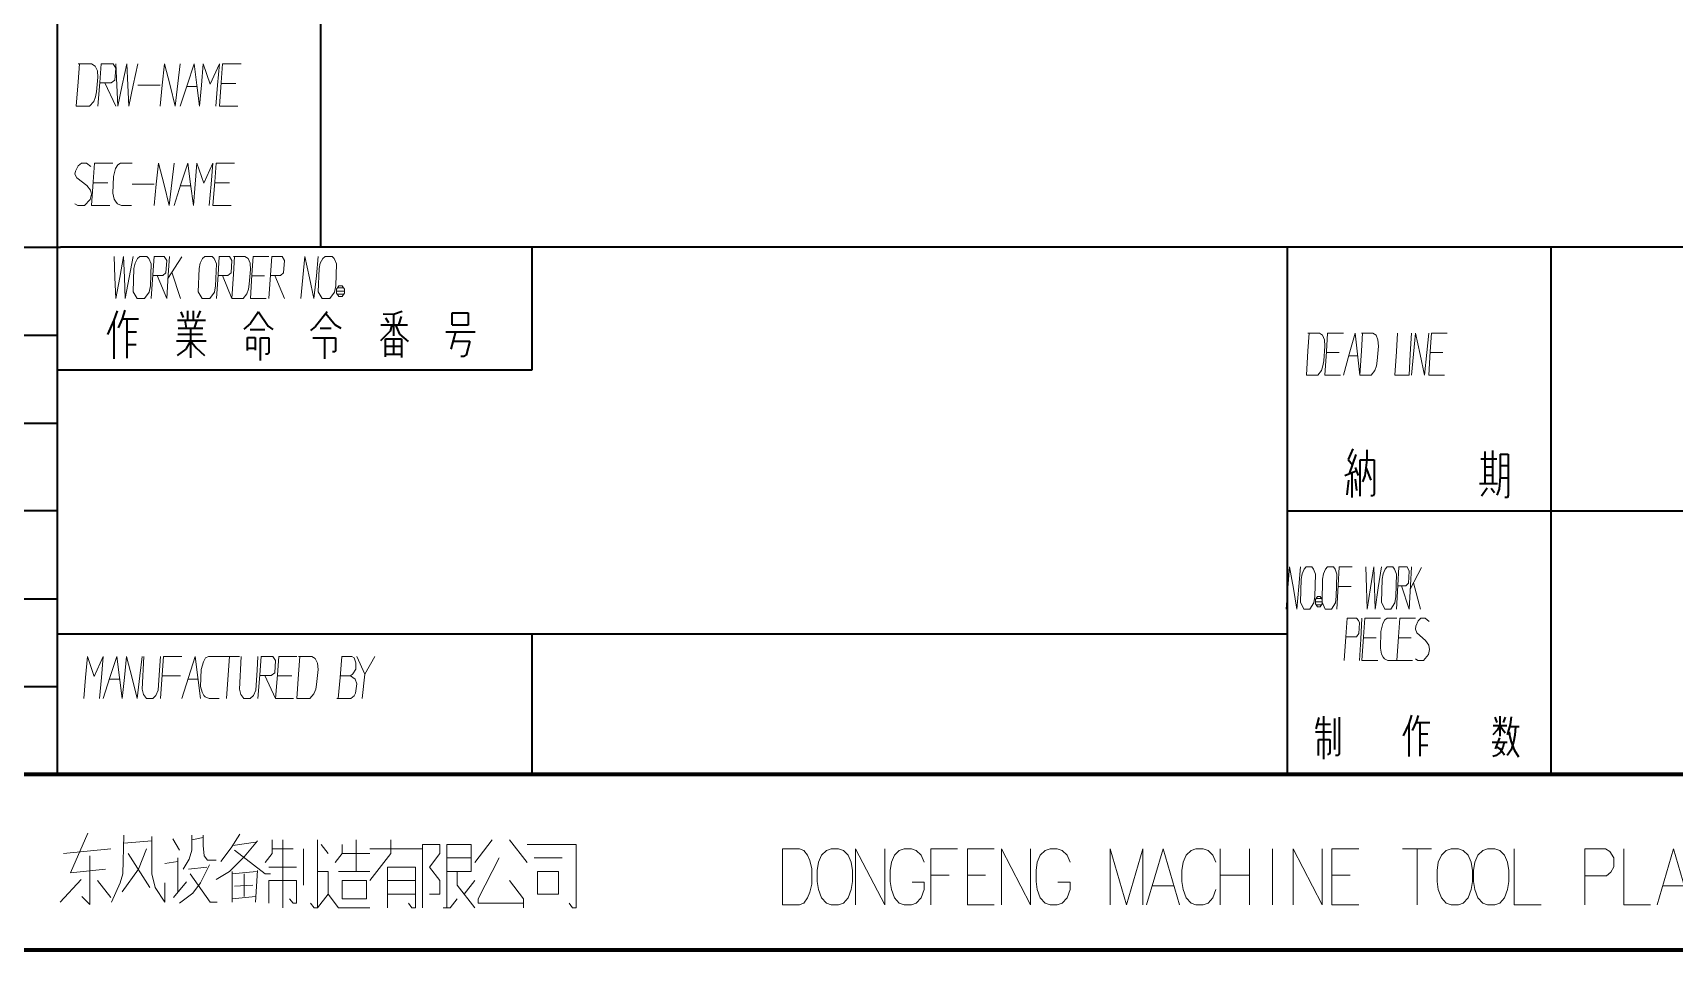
# Model space of a CAD drawing. Header units: millimetres. Extents: x 1333 to 104182, y -62926 to -5704.
# Drawn here: x 51225.2 to 51412, y -62915.6 to -62811.2 of the extents above; entities that cross this region are included whole.
import ezdxf

# ---------------------------------------------------------------- set-up
doc = ezdxf.new("R2010")
doc.units = ezdxf.units.MM
doc.header["$LTSCALE"] = 0.5
doc.layers.add('11', color=3, linetype='Continuous')

# ---------------------------------------------------------------- blocks, each defined once
blk = doc.blocks.new('A$C32A078D3')
at = {"color": 7, "lineweight": 13}
for points in [[(-148.255, 6.668), (-149.248, 4.41)], [(-146.218, 6.539), (-146.268, 4.345)], [(-142.343, 6.539), (-142.343, 5.7)], [(-141.697, 6.539), (-141.697, 5.958)], [(-139.611, 6.603), (-140.108, 5.829)], [(-149.646, 5.506), (-146.963, 5.764)], [(-146.218, 6.087), (-144.628, 6.216)], [(-145.373, 4.603), (-144.926, 5.764)], [(-144.628, 6.474), (-144.628, 4.345)], [(-143.436, 6.345), (-143.039, 5.7)], [(-142.343, 5.7), (-142.492, 5.184)], [(-142.343, 6.281), (-141.697, 6.41)], [(-141.697, 5.958), (-141.648, 5.377)], [(-138.617, 6.216), (-139.362, 5.313), (-140.207, 4.474), (-140.952, 4.023)], [(-140.108, 5.829), (-140.704, 5.055)], [(-140.008, 5.958), (-138.717, 6.152)], [(-139.909, 5.7), (-138.17, 4.345), (-137.872, 4.345)], [(-137.773, 6.281), (-137.773, 5.506), (-138.17, 4.99)], [(-136.581, 5.764), (-137.773, 5.764)], [(-137.177, 2.41), (-137.177, 6.281)], [(-135.984, 3.7), (-135.984, 5.764)], [(-135.19, 6.281), (-135.19, 2.41), (-135.388, 2.41), (-135.587, 2.668)], [(-134.593, 5.506), (-134.991, 6.023)], [(-134.196, 4.99), (-133.799, 5.506), (-133.799, 6.023)], [(-133.004, 6.281), (-133.004, 4.474)], [(-131.017, 6.281), (-131.017, 5.506), (-132.209, 3.958)], [(-129.228, 5.764), (-132.209, 5.764)], [(-129.228, 2.41), (-129.228, 6.023), (-128.235, 6.023), (-128.235, 5.506), (-128.831, 4.732), (-128.235, 3.958), (-128.235, 3.184), (-128.831, 3.184)], [(-127.837, 4.474), (-126.446, 4.474), (-126.446, 6.023), (-127.837, 6.023), (-127.837, 2.41)], [(-126.248, 4.99), (-125.254, 6.281)], [(-123.267, 4.99), (-124.26, 6.281)], [(-120.882, 2.668), (-120.684, 2.41), (-120.485, 2.41), (-120.485, 6.023), (-123.267, 6.023)], [(-107.759, 5.774), (-108.727, 5.774), (-108.727, 2.574)], [(-107.759, 5.774), (-107.517, 5.67), (-107.31, 5.412), (-107.171, 5.103), (-107.068, 4.638)], [(-104.578, 5.774), (-104.578, 2.574)], [(-104.578, 5.774), (-102.918, 2.574)], [(-102.918, 5.774), (-102.918, 2.574)], [(-102.365, 5.412), (-102.088, 5.67)], [(-101.811, 5.774), (-102.088, 5.67)], [(-101.811, 5.774), (-101.396, 5.774)], [(-101.396, 5.774), (-101.12, 5.67), (-100.843, 5.412), (-100.67, 4.999)], [(-100.29, 5.774), (-98.768, 5.774)], [(-100.29, 5.774), (-100.29, 2.574)], [(-98.215, 5.774), (-96.693, 5.774)], [(-98.215, 5.774), (-98.215, 2.574), (-96.693, 2.574)], [(-96.278, 5.774), (-96.278, 2.574)], [(-96.278, 5.774), (-94.618, 2.574)], [(-94.618, 5.774), (-94.618, 2.574)], [(-94.065, 5.412), (-93.789, 5.67)], [(-93.512, 5.774), (-93.789, 5.67)], [(-93.512, 5.774), (-93.097, 5.774)], [(-93.097, 5.774), (-92.82, 5.67), (-92.544, 5.412), (-92.371, 4.999)], [(-88.221, 5.774), (-89.155, 2.574), (-90.088, 5.774), (-90.088, 2.574)], [(-88.221, 5.774), (-88.221, 2.574)], [(-88.014, 2.574), (-87.08, 5.774), (-86.146, 2.574)], [(-85.766, 5.412), (-85.489, 5.67)], [(-85.213, 5.774), (-85.489, 5.67)], [(-85.213, 5.774), (-84.798, 5.774)], [(-84.798, 5.774), (-84.521, 5.67), (-84.244, 5.412), (-84.071, 4.999)], [(-83.829, 5.774), (-83.829, 2.574)], [(-82.169, 5.774), (-82.169, 2.574)], [(-80.855, 2.574), (-80.855, 5.774)], [(-79.68, 5.774), (-79.68, 2.574)], [(-79.68, 5.774), (-78.02, 2.574)], [(-78.02, 5.774), (-78.02, 2.574)], [(-77.466, 5.774), (-75.945, 5.774)], [(-77.466, 5.774), (-77.466, 2.574), (-75.945, 2.574)], [(-73.455, 5.774), (-71.795, 5.774)], [(-72.625, 2.574), (-72.625, 5.774)], [(-67.092, 5.774), (-67.092, 2.574), (-65.571, 2.574)], [(-61.905, 5.774), (-63.081, 5.774)], [(-63.081, 5.774), (-63.081, 2.574)], [(-61.905, 5.774), (-61.663, 5.619), (-61.421, 5.257), (-61.421, 4.741), (-61.594, 4.432), (-61.836, 4.225)], [(-60.868, 5.774), (-60.868, 2.574), (-59.346, 2.574)], [(-58.966, 2.574), (-58.032, 5.774), (-57.099, 2.574)], [(-148.155, 5.377), (-148.155, 2.603)], [(-145.97, 5.506), (-144.728, 3.571)], [(-143.138, 5.055), (-143.883, 4.926)], [(-143.138, 3.313), (-143.138, 5.248)], [(-142.492, 5.184), (-142.84, 4.603)], [(-142.542, 4.603), (-141.499, 4.732)], [(-141.35, 4.861), (-141.846, 3.829)], [(-141.648, 5.377), (-141.449, 5.119)], [(-141.449, 5.119), (-140.952, 5.119)], [(-137.971, 4.732), (-136.382, 4.732)], [(-133.799, 5.506), (-132.209, 5.506)], [(-131.215, 2.41), (-131.215, 4.732), (-129.626, 4.732), (-129.626, 2.41), (-129.824, 2.41), (-130.023, 2.668)], [(-126.446, 5.248), (-127.837, 5.248)], [(-124.857, 5.248), (-126.049, 2.926), (-126.049, 2.668), (-123.466, 2.668)], [(-122.87, 5.248), (-121.28, 5.248)], [(-102.537, 4.999), (-102.607, 4.535)], [(-102.537, 4.999), (-102.365, 5.412)], [(-94.238, 4.999), (-94.307, 4.535)], [(-94.238, 4.999), (-94.065, 5.412)], [(-85.939, 4.999), (-86.008, 4.535)], [(-85.939, 4.999), (-85.766, 5.412)], [(-148.652, 4.023), (-149.844, 2.732)], [(-149.248, 4.41), (-147.261, 4.603)], [(-147.708, 3.958), (-146.963, 2.99)], [(-146.417, 3.829), (-146.913, 2.732)], [(-146.268, 4.345), (-146.417, 3.829)], [(-146.317, 3.313), (-145.373, 4.603)], [(-144.628, 4.345), (-144.43, 3.571)], [(-143.883, 2.732), (-143.883, 3.829)], [(-142.641, 3.894), (-143.386, 2.99)], [(-142.442, 4.345), (-141.3, 2.732)], [(-142.293, 3.248), (-141.846, 3.829)], [(-140.058, 4.474), (-140.058, 2.732)], [(-140.058, 4.345), (-138.667, 4.474)], [(-139.362, 4.345), (-139.362, 3.055)], [(-138.617, 4.539), (-138.717, 2.732)], [(-137.971, 2.668), (-137.971, 3.958), (-136.382, 3.958), (-136.382, 2.668), (-136.581, 2.668), (-136.779, 2.926)], [(-135.19, 4.474), (-134.593, 4.474), (-134.593, 3.184)], [(-132.209, 4.474), (-133.997, 4.474)], [(-131.215, 3.958), (-129.626, 3.958)], [(-126.248, 2.41), (-127.241, 3.7), (-127.241, 4.474)], [(-126.844, 3.184), (-126.248, 3.958)], [(-123.466, 2.41), (-123.466, 2.926), (-124.26, 3.958)], [(-107.794, 2.574), (-107.517, 2.677), (-107.31, 2.986), (-107.171, 3.296), (-107.068, 3.761)], [(-107.068, 3.761), (-107.068, 4.638)], [(-102.607, 3.916), (-102.607, 4.535)], [(-102.607, 3.916), (-102.537, 3.451)], [(-100.67, 3.451), (-100.67, 3.864), (-101.362, 3.864)], [(-99.252, 4.277), (-100.29, 4.277)], [(-97.177, 4.277), (-98.215, 4.277)], [(-94.307, 3.916), (-94.307, 4.535)], [(-94.307, 3.916), (-94.238, 3.451)], [(-92.371, 3.451), (-92.371, 3.864), (-93.062, 3.864)], [(-86.008, 3.916), (-86.008, 4.535)], [(-86.008, 3.916), (-85.939, 3.451)], [(-82.169, 4.277), (-83.829, 4.277)], [(-76.429, 4.277), (-77.466, 4.277)], [(-63.081, 4.225), (-61.836, 4.225)], [(-148.155, 2.603), (-148.602, 3.055)], [(-144.43, 3.571), (-143.883, 2.732)], [(-143.039, 2.668), (-142.293, 3.248)], [(-138.717, 3.055), (-140.058, 2.926)], [(-139.909, 3.635), (-138.866, 3.7)], [(-135.19, 2.41), (-134.593, 3.184), (-133.997, 2.41), (-132.209, 2.41)], [(-129.626, 3.184), (-131.215, 3.184)], [(-128.036, 2.41), (-127.639, 2.41), (-127.241, 2.926)], [(-102.537, 3.451), (-102.365, 2.986)], [(-102.365, 2.986), (-102.088, 2.677)], [(-101.396, 2.574), (-101.12, 2.677), (-100.843, 2.986), (-100.67, 3.451)], [(-94.238, 3.451), (-94.065, 2.986)], [(-94.065, 2.986), (-93.789, 2.677)], [(-93.097, 2.574), (-92.82, 2.677), (-92.544, 2.986), (-92.371, 3.451)], [(-87.702, 3.657), (-86.457, 3.657)], [(-85.939, 3.451), (-85.766, 2.986)], [(-85.766, 2.986), (-85.489, 2.677)], [(-84.798, 2.574), (-84.521, 2.677), (-84.244, 2.986), (-84.071, 3.451)], [(-58.655, 3.657), (-57.41, 3.657)], [(-141.3, 2.732), (-140.902, 2.732)], [(-108.727, 2.574), (-107.759, 2.574)], [(-102.088, 2.677), (-101.811, 2.574)], [(-101.396, 2.574), (-101.811, 2.574)], [(-93.789, 2.677), (-93.512, 2.574)], [(-93.097, 2.574), (-93.512, 2.574)], [(-85.489, 2.677), (-85.213, 2.574)], [(-84.798, 2.574), (-85.213, 2.574)]]:
    blk.add_lwpolyline(points, dxfattribs=at)
for points in [[(-105.961, 5.774), (-106.238, 5.67), (-106.514, 5.412), (-106.687, 4.999), (-106.756, 4.535), (-106.756, 3.916), (-106.687, 3.451), (-106.514, 2.986), (-106.238, 2.677), (-105.961, 2.574), (-105.546, 2.574), (-105.269, 2.677), (-104.993, 2.986), (-104.82, 3.451), (-104.751, 3.916), (-104.751, 4.535), (-104.82, 4.999), (-104.993, 5.412), (-105.269, 5.67), (-105.546, 5.774)], [(-70.689, 5.774), (-70.965, 5.67), (-71.242, 5.412), (-71.415, 4.999), (-71.484, 4.535), (-71.484, 3.916), (-71.415, 3.451), (-71.242, 2.986), (-70.965, 2.677), (-70.689, 2.574), (-70.274, 2.574), (-69.997, 2.677), (-69.72, 2.986), (-69.548, 3.451), (-69.478, 3.916), (-69.478, 4.535), (-69.548, 4.999), (-69.72, 5.412), (-69.997, 5.67), (-70.274, 5.774)], [(-68.614, 5.774), (-68.891, 5.67), (-69.167, 5.412), (-69.34, 4.999), (-69.409, 4.535), (-69.409, 3.916), (-69.34, 3.451), (-69.167, 2.986), (-68.891, 2.677), (-68.614, 2.574), (-68.199, 2.574), (-67.922, 2.677), (-67.646, 2.986), (-67.473, 3.451), (-67.404, 3.916), (-67.404, 4.535), (-67.473, 4.999), (-67.646, 5.412), (-67.922, 5.67), (-68.199, 5.774)], [(-133.799, 2.926), (-132.408, 2.926), (-132.408, 3.958), (-133.799, 3.958)], [(-122.671, 4.474), (-122.671, 3.184), (-121.479, 3.184), (-121.479, 4.474)]]:
    blk.add_lwpolyline(points, close=True, dxfattribs=at)

msp = doc.modelspace()

# ---------------------------------------------------------------- linework, layer by layer
at = {"color": 7, "lineweight": 35}
for p, q in [((51227.971, -62587.561), (51227.971, -62837.848)), ((50987.971, -62835.561), (51228.328, -62835.561)), ((51447.971, -62835.561), (51228.328, -62835.561)), ((51367.971, -62895.561), (51367.971, -62835.561)), ((51397.971, -62895.561), (51397.971, -62835.561)), ((51227.971, -62837.848), (51227.971, -62895.561)), ((50987.971, -62845.561), (51227.971, -62845.561)), ((51281.971, -62849.561), (51227.971, -62849.561)), ((51067.971, -62855.561), (51227.971, -62855.561)), ((51227.971, -62865.561), (51107.971, -62865.561)), ((51367.971, -62865.561), (51447.971, -62865.561)), ((51147.971, -62875.561), (51227.971, -62875.561)), ((51227.971, -62879.561), (51367.971, -62879.561)), ((51187.971, -62885.561), (51227.971, -62885.561)), ((51507.971, -62895.561), (50987.971, -62895.561))]:
    msp.add_line(p, q, dxfattribs=at)
at = {"color": 7, "lineweight": 35, "ltscale": 0.45}
msp.add_line((51257.971, -62835.561), (51257.971, -62799.561), dxfattribs=at)
at = {"color": 7, "lineweight": 35, "ltscale": 0.175}
msp.add_line((51281.971, -62835.561), (51281.971, -62849.561), dxfattribs=at)
at = {"color": 7, "lineweight": 35, "ltscale": 0.013838}
msp.add_line((51234.779, -62842.792), (51234.413, -62843.837), dxfattribs=at)
at = {"color": 7, "lineweight": 35, "ltscale": 0.012732}
msp.add_line((51235.639, -62842.735), (51235.343, -62843.71), dxfattribs=at)
at = {"color": 7, "lineweight": 35, "ltscale": 0.008817}
msp.add_line((51242.035, -62842.905), (51242.274, -62843.568), dxfattribs=at)
at = {"color": 7, "lineweight": 35, "ltscale": 0.013058}
msp.add_line((51242.782, -62842.792), (51242.782, -62843.837), dxfattribs=at)
at = {"color": 7, "lineweight": 35, "ltscale": 0.012885}
msp.add_line((51243.472, -62843.837), (51243.472, -62842.806), dxfattribs=at)
at = {"color": 7, "lineweight": 35, "ltscale": 0.010751}
msp.add_line((51244.22, -62842.792), (51243.881, -62843.582), dxfattribs=at)
at = {"color": 7, "lineweight": 35, "ltscale": 0.020296}
msp.add_line((51250.854, -62842.905), (51249.939, -62844.246), dxfattribs=at)
at = {"color": 7, "lineweight": 35, "ltscale": 0.025005}
msp.add_line((51250.854, -62842.905), (51251.982, -62844.557), dxfattribs=at)
at = {"color": 7, "lineweight": 35, "ltscale": 0.026499}
msp.add_line((51258.675, -62842.905), (51257.364, -62844.571), dxfattribs=at)
at = {"color": 7, "lineweight": 35, "ltscale": 0.020925}
msp.add_line((51258.514, -62843.107), (51259.576, -62844.401), dxfattribs=at)
at = {"color": 7, "lineweight": 35, "ltscale": 0.012818}
msp.add_line((51267.198, -62842.877), (51266.225, -62843.201), dxfattribs=at)
at = {"color": 7, "lineweight": 35, "ltscale": 0.017297}
msp.add_line((51272.904, -62844.387), (51272.904, -62843.004), dxfattribs=at)
at = {"color": 7, "lineweight": 35, "ltscale": 0.022888}
for p, q in [((51272.904, -62843.004), (51274.735, -62843.004)), ((51274.735, -62844.43), (51272.904, -62844.43)), ((51265.324, -62845.997), (51267.155, -62845.997)), ((51265.324, -62846.802), (51267.155, -62846.802)), ((51265.324, -62847.734), (51267.155, -62847.734))]:
    msp.add_line(p, q, dxfattribs=at)
at = {"color": 7, "lineweight": 35, "ltscale": 0.017825}
msp.add_line((51274.735, -62843.004), (51274.735, -62844.43), dxfattribs=at)
at = {"color": 7, "lineweight": 35, "ltscale": 0.022354}
msp.add_line((51234.413, -62843.837), (51233.695, -62845.474), dxfattribs=at)
at = {"color": 7, "lineweight": 35, "ltscale": 0.055069}
msp.add_line((51234.413, -62843.837), (51234.413, -62848.242), dxfattribs=at)
at = {"color": 7, "lineweight": 35, "ltscale": 0.01406}
msp.add_line((51235.343, -62843.71), (51234.892, -62844.74), dxfattribs=at)
at = {"color": 7, "lineweight": 35, "ltscale": 0.023425}
msp.add_line((51235.343, -62843.71), (51237.217, -62843.71), dxfattribs=at)
at = {"color": 7, "lineweight": 35, "ltscale": 0.055948}
msp.add_line((51235.864, -62843.71), (51235.864, -62848.185), dxfattribs=at)
at = {"color": 7, "lineweight": 35, "ltscale": 0.039795}
msp.add_line((51241.655, -62843.837), (51244.839, -62843.837), dxfattribs=at)
at = {"color": 7, "lineweight": 35, "ltscale": 0.034692}
msp.add_line((51241.739, -62844.755), (51244.514, -62844.755), dxfattribs=at)
at = {"color": 7, "lineweight": 35, "ltscale": 0.01167}
msp.add_line((51242.471, -62843.837), (51242.641, -62844.755), dxfattribs=at)
at = {"color": 7, "lineweight": 35, "ltscale": 0.042181}
msp.add_line((51243.135, -62844.755), (51243.135, -62848.129), dxfattribs=at)
at = {"color": 7, "lineweight": 35, "ltscale": 0.012113}
msp.add_line((51243.839, -62843.837), (51243.528, -62844.755), dxfattribs=at)
at = {"color": 7, "lineweight": 35, "ltscale": 0.012121}
msp.add_line((51249.939, -62844.246), (51249.207, -62844.881), dxfattribs=at)
at = {"color": 7, "lineweight": 35, "ltscale": 0.020776}
msp.add_line((51249.911, -62844.91), (51251.573, -62844.91), dxfattribs=at)
at = {"color": 7, "lineweight": 35, "ltscale": 0.007862}
msp.add_line((51251.982, -62844.557), (51252.503, -62844.91), dxfattribs=at)
at = {"color": 7, "lineweight": 35, "ltscale": 0.009306}
msp.add_line((51257.364, -62844.571), (51256.772, -62845.023), dxfattribs=at)
at = {"color": 7, "lineweight": 35, "ltscale": 0.01532}
msp.add_line((51257.899, -62844.768), (51259.125, -62844.768), dxfattribs=at)
at = {"color": 7, "lineweight": 35, "ltscale": 0.009549}
msp.add_line((51259.576, -62844.401), (51260.238, -62844.783), dxfattribs=at)
at = {"color": 7, "lineweight": 35, "ltscale": 0.03822}
msp.add_line((51264.774, -62844.401), (51267.832, -62844.401), dxfattribs=at)
at = {"color": 7, "lineweight": 35, "ltscale": 0.014799}
msp.add_line((51266.225, -62843.201), (51265.042, -62843.173), dxfattribs=at)
at = {"color": 7, "lineweight": 35, "ltscale": 0.007989}
msp.add_line((51265.338, -62843.582), (51265.662, -62844.133), dxfattribs=at)
at = {"color": 7, "lineweight": 35, "ltscale": 0.009288}
msp.add_line((51266.043, -62844.401), (51265.859, -62845.121), dxfattribs=at)
at = {"color": 7, "lineweight": 35, "ltscale": 0.030356}
msp.add_line((51266.225, -62843.201), (51266.225, -62845.63), dxfattribs=at)
at = {"color": 7, "lineweight": 35, "ltscale": 0.014153}
msp.add_line((51266.466, -62844.401), (51266.902, -62845.446), dxfattribs=at)
at = {"color": 7, "lineweight": 35, "ltscale": 0.01256}
msp.add_line((51267.085, -62843.441), (51266.789, -62844.401), dxfattribs=at)
at = {"color": 7, "lineweight": 35, "ltscale": 0.013745}
msp.add_line((51235.864, -62845.178), (51236.964, -62845.178), dxfattribs=at)
at = {"color": 7, "lineweight": 35, "ltscale": 0.013562}
msp.add_line((51235.864, -62846.632), (51236.949, -62846.632), dxfattribs=at)
at = {"color": 7, "lineweight": 35, "ltscale": 0.042444}
msp.add_line((51241.528, -62846.209), (51244.924, -62846.209), dxfattribs=at)
at = {"color": 7, "lineweight": 35, "ltscale": 0.035217}
msp.add_line((51241.683, -62845.46), (51244.501, -62845.46), dxfattribs=at)
at = {"color": 7, "lineweight": 35, "ltscale": 0.013831}
msp.add_line((51243.135, -62846.209), (51242.585, -62847.169), dxfattribs=at)
at = {"color": 7, "lineweight": 35, "ltscale": 0.012913}
msp.add_line((51243.135, -62846.209), (51243.782, -62847.014), dxfattribs=at)
at = {"color": 7, "lineweight": 35, "ltscale": 0.011108}
for p, q in [((51249.6, -62845.842), (51250.489, -62845.842)), ((51249.6, -62847.056), (51250.489, -62847.056))]:
    msp.add_line(p, q, dxfattribs=at)
at = {"color": 7, "lineweight": 35, "ltscale": 0.01853}
msp.add_line((51249.6, -62847.324), (51249.6, -62845.842), dxfattribs=at)
at = {"color": 7, "lineweight": 35, "ltscale": 0.018002}
msp.add_line((51250.489, -62845.842), (51250.489, -62847.282), dxfattribs=at)
at = {"color": 7, "lineweight": 35, "ltscale": 0.011621}
msp.add_line((51251.095, -62845.87), (51252.024, -62845.87), dxfattribs=at)
at = {"color": 7, "lineweight": 35, "ltscale": 0.032123}
msp.add_line((51251.095, -62848.44), (51251.095, -62845.87), dxfattribs=at)
at = {"color": 7, "lineweight": 35, "ltscale": 0.021356}
msp.add_line((51252.024, -62845.87), (51252.024, -62847.578), dxfattribs=at)
at = {"color": 7, "lineweight": 35, "ltscale": 0.032043}
msp.add_line((51257.068, -62845.856), (51259.632, -62845.856), dxfattribs=at)
at = {"color": 7, "lineweight": 35, "ltscale": 0.029919}
msp.add_line((51258.378, -62845.856), (51258.378, -62848.249), dxfattribs=at)
at = {"color": 7, "lineweight": 35, "ltscale": 0.018179}
msp.add_line((51259.632, -62845.856), (51259.632, -62847.31), dxfattribs=at)
at = {"color": 7, "lineweight": 35, "ltscale": 0.019321}
msp.add_line((51265.859, -62845.121), (51264.747, -62846.195), dxfattribs=at)
at = {"color": 7, "lineweight": 35, "ltscale": 0.025415}
msp.add_line((51265.324, -62848.03), (51265.324, -62845.997), dxfattribs=at)
at = {"color": 7, "lineweight": 35, "ltscale": 0.02171}
msp.add_line((51266.24, -62845.997), (51266.24, -62847.734), dxfattribs=at)
at = {"color": 7, "lineweight": 35, "ltscale": 0.016253}
msp.add_line((51266.902, -62845.446), (51267.888, -62846.293), dxfattribs=at)
at = {"color": 7, "lineweight": 35, "ltscale": 0.026474}
msp.add_line((51267.155, -62845.997), (51267.155, -62848.115), dxfattribs=at)
at = {"color": 7, "lineweight": 35, "ltscale": 0.041736}
msp.add_line((51272.185, -62845.178), (51275.524, -62845.178), dxfattribs=at)
at = {"color": 7, "lineweight": 35, "ltscale": 0.025634}
msp.add_line((51273.27, -62845.178), (51272.739, -62847.159), dxfattribs=at)
at = {"color": 7, "lineweight": 35, "ltscale": 0.024365}
msp.add_line((51272.983, -62846.25), (51274.932, -62846.25), dxfattribs=at)
at = {"color": 7, "lineweight": 35, "ltscale": 0.020591}
msp.add_line((51274.932, -62846.25), (51274.507, -62847.841), dxfattribs=at)
at = {"color": 7, "lineweight": 35, "ltscale": 0.014876}
msp.add_line((51242.585, -62847.169), (51241.627, -62847.875), dxfattribs=at)
at = {"color": 7, "lineweight": 35, "ltscale": 0.015722}
msp.add_line((51243.782, -62847.014), (51244.712, -62847.861), dxfattribs=at)
at = {"color": 7, "lineweight": 35, "ltscale": 0.00343}
msp.add_line((51251.934, -62847.734), (51251.66, -62847.734), dxfattribs=at)
at = {"color": 7, "lineweight": 35, "ltscale": 0.002245}
msp.add_line((51252.024, -62847.578), (51251.934, -62847.734), dxfattribs=at)
at = {"color": 7, "lineweight": 35, "ltscale": 0.003223}
msp.add_line((51259.544, -62847.463), (51259.286, -62847.463), dxfattribs=at)
at = {"color": 7, "lineweight": 35, "ltscale": 0.002201}
msp.add_line((51259.632, -62847.31), (51259.544, -62847.463), dxfattribs=at)
at = {"color": 7, "lineweight": 35, "ltscale": 0.004529}
msp.add_line((51274.238, -62847.995), (51273.876, -62847.995), dxfattribs=at)
at = {"color": 7, "lineweight": 35, "ltscale": 0.003873}
msp.add_line((51274.507, -62847.841), (51274.238, -62847.995), dxfattribs=at)
at = {"color": 7, "lineweight": 35, "ltscale": 0.016522}
msp.add_line((51375.416, -62858.512), (51374.886, -62859.723), dxfattribs=at)
at = {"color": 7, "lineweight": 35, "ltscale": 0.009681}
msp.add_line((51374.886, -62859.723), (51375.387, -62860.314), dxfattribs=at)
at = {"color": 7, "lineweight": 35, "ltscale": 0.02929}
msp.add_line((51375.769, -62859.132), (51375.004, -62861.347), dxfattribs=at)
at = {"color": 7, "lineweight": 35, "ltscale": 0.019836}
msp.add_line((51376.26, -62859.769), (51377.846, -62859.769), dxfattribs=at)
at = {"color": 7, "lineweight": 35, "ltscale": 0.051498}
msp.add_line((51376.26, -62863.889), (51376.26, -62859.769), dxfattribs=at)
at = {"color": 7, "lineweight": 35, "ltscale": 0.02264}
msp.add_line((51377.013, -62859.769), (51376.785, -62861.566), dxfattribs=at)
at = {"color": 7, "lineweight": 35, "ltscale": 0.014593}
msp.add_line((51376.99, -62858.602), (51377.013, -62859.769), dxfattribs=at)
at = {"color": 7, "lineweight": 35, "ltscale": 0.048209}
msp.add_line((51377.846, -62859.769), (51377.846, -62863.626), dxfattribs=at)
at = {"color": 7, "lineweight": 35, "ltscale": 0.022729}
msp.add_line((51389.97, -62859.637), (51391.788, -62859.637), dxfattribs=at)
at = {"color": 7, "lineweight": 35, "ltscale": 0.045142}
msp.add_line((51390.422, -62858.807), (51390.422, -62862.418), dxfattribs=at)
at = {"color": 7, "lineweight": 35, "ltscale": 0.046893}
msp.add_line((51391.304, -62858.688), (51391.304, -62862.44), dxfattribs=at)
at = {"color": 7, "lineweight": 35, "ltscale": 0.011035}
for p, q in [((51392.196, -62859.109), (51393.079, -62859.109)), ((51392.196, -62860.402), (51393.079, -62860.402))]:
    msp.add_line(p, q, dxfattribs=at)
at = {"color": 7, "lineweight": 35, "ltscale": 0.031802}
msp.add_line((51392.196, -62859.109), (51392.196, -62861.653), dxfattribs=at)
at = {"color": 7, "lineweight": 35, "ltscale": 0.058078}
msp.add_line((51393.079, -62859.109), (51393.079, -62863.755), dxfattribs=at)
at = {"color": 7, "lineweight": 35, "ltscale": 0.017521}
msp.add_line((51374.503, -62861.524), (51375.8, -62860.993), dxfattribs=at)
at = {"color": 7, "lineweight": 35, "ltscale": 0.035477}
msp.add_line((51375.293, -62861.2), (51375.293, -62864.038), dxfattribs=at)
at = {"color": 7, "lineweight": 35, "ltscale": 0.012086}
msp.add_line((51375.677, -62860.616), (51376.019, -62861.52), dxfattribs=at)
at = {"color": 7, "lineweight": 35, "ltscale": 0.009375}
msp.add_line((51376.785, -62861.566), (51376.511, -62862.264), dxfattribs=at)
at = {"color": 7, "lineweight": 35, "ltscale": 0.019442}
msp.add_line((51376.906, -62860.609), (51377.47, -62862.058), dxfattribs=at)
at = {"color": 7, "lineweight": 35, "ltscale": 0.011023}
for p, q in [((51390.422, -62860.564), (51391.304, -62860.564)), ((51390.422, -62861.491), (51391.304, -62861.491))]:
    msp.add_line(p, q, dxfattribs=at)
at = {"color": 7, "lineweight": 35, "ltscale": 0.018274}
msp.add_line((51392.196, -62861.653), (51392.057, -62863.108), dxfattribs=at)
at = {"color": 7, "lineweight": 35, "ltscale": 0.011206}
msp.add_line((51392.182, -62861.802), (51393.079, -62861.802), dxfattribs=at)
at = {"color": 7, "lineweight": 35, "ltscale": 0.020695}
msp.add_line((51374.9, -62862.07), (51374.741, -62863.718), dxfattribs=at)
at = {"color": 7, "lineweight": 35, "ltscale": 0.016024}
msp.add_line((51375.871, -62863.226), (51375.7, -62861.955), dxfattribs=at)
at = {"color": 7, "lineweight": 35, "ltscale": 0.003013}
msp.add_line((51377.846, -62863.626), (51377.726, -62863.835), dxfattribs=at)
at = {"color": 7, "lineweight": 35, "ltscale": 0.025818}
msp.add_line((51389.819, -62862.44), (51391.885, -62862.44), dxfattribs=at)
at = {"color": 7, "lineweight": 35, "ltscale": 0.014197}
msp.add_line((51390.702, -62862.968), (51390.046, -62863.895), dxfattribs=at)
at = {"color": 7, "lineweight": 35, "ltscale": 0.007705}
msp.add_line((51391.153, -62862.989), (51391.519, -62863.485), dxfattribs=at)
at = {"color": 7, "lineweight": 35, "ltscale": 0.008758}
msp.add_line((51392.057, -62863.108), (51391.788, -62863.755), dxfattribs=at)
at = {"color": 7, "lineweight": 35, "ltscale": 0.003491}
msp.add_line((51377.726, -62863.835), (51377.447, -62863.835), dxfattribs=at)
at = {"color": 7, "lineweight": 35, "ltscale": 0.003796}
msp.add_line((51393.006, -62864.028), (51392.702, -62864.028), dxfattribs=at)
at = {"color": 7, "lineweight": 35, "ltscale": 0.003533}
msp.add_line((51393.079, -62863.755), (51393.006, -62864.028), dxfattribs=at)
at = {"color": 7, "lineweight": 35, "ltscale": 0.2}
msp.add_line((51281.971, -62879.561), (51281.971, -62895.561), dxfattribs=at)
at = {"color": 7, "lineweight": 35, "ltscale": 0.01646}
msp.add_line((51371.544, -62889.084), (51371.204, -62890.356), dxfattribs=at)
at = {"color": 7, "lineweight": 35, "ltscale": 0.06102}
msp.add_line((51372.071, -62888.929), (51372.071, -62893.81), dxfattribs=at)
at = {"color": 7, "lineweight": 35, "ltscale": 0.04447}
msp.add_line((51373.319, -62889.177), (51373.319, -62892.734), dxfattribs=at)
at = {"color": 7, "lineweight": 35, "ltscale": 0.052618}
msp.add_line((51373.866, -62889.053), (51373.866, -62893.262), dxfattribs=at)
at = {"color": 7, "lineweight": 35, "ltscale": 0.018794}
msp.add_line((51381.782, -62889.797), (51381.152, -62891.162), dxfattribs=at)
at = {"color": 7, "lineweight": 35, "ltscale": 0.013035}
msp.add_line((51382.101, -62888.805), (51381.782, -62889.797), dxfattribs=at)
at = {"color": 7, "lineweight": 35, "ltscale": 0.046671}
msp.add_line((51381.782, -62889.797), (51381.782, -62893.531), dxfattribs=at)
at = {"color": 7, "lineweight": 35, "ltscale": 0.013765}
msp.add_line((51382.617, -62889.57), (51382.163, -62890.573), dxfattribs=at)
at = {"color": 7, "lineweight": 35, "ltscale": 0.019849}
msp.add_line((51382.577, -62889.658), (51384.165, -62889.658), dxfattribs=at)
at = {"color": 7, "lineweight": 35, "ltscale": 0.009568}
msp.add_line((51382.834, -62888.836), (51382.617, -62889.57), dxfattribs=at)
at = {"color": 7, "lineweight": 35, "ltscale": 0.047763}
msp.add_line((51383.04, -62889.658), (51383.04, -62893.479), dxfattribs=at)
at = {"color": 7, "lineweight": 35, "ltscale": 0.008164}
msp.add_line((51391.554, -62889.032), (51391.812, -62889.632), dxfattribs=at)
at = {"color": 7, "lineweight": 35, "ltscale": 0.028311}
msp.add_line((51392.153, -62888.929), (51392.153, -62891.193), dxfattribs=at)
at = {"color": 7, "lineweight": 35, "ltscale": 0.0079}
msp.add_line((51392.731, -62889.053), (51392.504, -62889.642), dxfattribs=at)
at = {"color": 7, "lineweight": 35, "ltscale": 0.011243}
msp.add_line((51393.442, -62888.991), (51393.308, -62889.88), dxfattribs=at)
at = {"color": 7, "lineweight": 35, "ltscale": 0.022961}
msp.add_line((51371.152, -62890.718), (51372.989, -62890.718), dxfattribs=at)
at = {"color": 7, "lineweight": 35, "ltscale": 0.019043}
msp.add_line((51371.342, -62889.842), (51372.865, -62889.842), dxfattribs=at)
at = {"color": 7, "lineweight": 35, "ltscale": 0.015857}
msp.add_line((51371.513, -62891.597), (51372.782, -62891.597), dxfattribs=at)
at = {"color": 7, "lineweight": 35, "ltscale": 0.022754}
msp.add_line((51371.513, -62893.417), (51371.513, -62891.597), dxfattribs=at)
at = {"color": 7, "lineweight": 35, "ltscale": 0.018619}
msp.add_line((51372.782, -62891.597), (51372.782, -62893.086), dxfattribs=at)
at = {"color": 7, "lineweight": 35, "ltscale": 0.011487}
msp.add_line((51383.04, -62890.925), (51383.959, -62890.925), dxfattribs=at)
at = {"color": 7, "lineweight": 35, "ltscale": 0.009044}
msp.add_line((51391.833, -62890.532), (51391.338, -62891.059), dxfattribs=at)
at = {"color": 7, "lineweight": 35, "ltscale": 0.019482}
msp.add_line((51391.368, -62889.973), (51392.927, -62889.973), dxfattribs=at)
at = {"color": 7, "lineweight": 35, "ltscale": 0.017013}
msp.add_line((51392.091, -62891.38), (51391.606, -62892.652), dxfattribs=at)
at = {"color": 7, "lineweight": 35, "ltscale": 0.008049}
msp.add_line((51392.153, -62889.973), (51391.833, -62890.532), dxfattribs=at)
at = {"color": 7, "lineweight": 35, "ltscale": 0.012939}
msp.add_line((51392.153, -62889.973), (51392.731, -62890.832), dxfattribs=at)
at = {"color": 7, "lineweight": 35, "ltscale": 0.015129}
msp.add_line((51393.308, -62889.88), (51392.958, -62891.038), dxfattribs=at)
at = {"color": 7, "lineweight": 35, "ltscale": 0.007281}
msp.add_line((51393.216, -62890.697), (51393.278, -62891.276), dxfattribs=at)
at = {"color": 7, "lineweight": 35, "ltscale": 0.01366}
msp.add_line((51393.237, -62890.115), (51394.33, -62890.115), dxfattribs=at)
at = {"color": 7, "lineweight": 35, "ltscale": 0.007429}
msp.add_line((51393.278, -62891.276), (51393.412, -62891.855), dxfattribs=at)
at = {"color": 7, "lineweight": 35, "ltscale": 0.009991}
msp.add_line((51393.835, -62891.1), (51393.69, -62891.887), dxfattribs=at)
at = {"color": 7, "lineweight": 35, "ltscale": 0.012385}
msp.add_line((51393.938, -62890.115), (51393.835, -62891.1), dxfattribs=at)
at = {"color": 7, "lineweight": 35, "ltscale": 0.001941}
msp.add_line((51372.67, -62893.282), (51372.514, -62893.282), dxfattribs=at)
at = {"color": 7, "lineweight": 35, "ltscale": 0.002816}
msp.add_line((51372.782, -62893.086), (51372.67, -62893.282), dxfattribs=at)
at = {"color": 7, "lineweight": 35, "ltscale": 0.003674}
msp.add_line((51373.737, -62893.391), (51373.443, -62893.391), dxfattribs=at)
at = {"color": 7, "lineweight": 35, "ltscale": 0.002281}
msp.add_line((51373.866, -62893.262), (51373.737, -62893.391), dxfattribs=at)
at = {"color": 7, "lineweight": 35, "ltscale": 0.01123}
msp.add_line((51383.04, -62892.217), (51383.938, -62892.217), dxfattribs=at)
at = {"color": 7, "lineweight": 35, "ltscale": 0.021021}
msp.add_line((51391.286, -62891.897), (51392.968, -62891.897), dxfattribs=at)
at = {"color": 7, "lineweight": 35, "ltscale": 0.004694}
msp.add_line((51391.709, -62893.386), (51391.358, -62893.521), dxfattribs=at)
at = {"color": 7, "lineweight": 35, "ltscale": 0.007101}
msp.add_line((51392.163, -62893.045), (51391.709, -62893.386), dxfattribs=at)
at = {"color": 7, "lineweight": 35, "ltscale": 0.007352}
msp.add_line((51391.715, -62892.367), (51392.204, -62892.693), dxfattribs=at)
at = {"color": 7, "lineweight": 35, "ltscale": 0.00816}
msp.add_line((51392.483, -62892.476), (51392.163, -62893.045), dxfattribs=at)
at = {"color": 7, "lineweight": 35, "ltscale": 0.009949}
msp.add_line((51392.204, -62892.693), (51392.689, -62893.324), dxfattribs=at)
at = {"color": 7, "lineweight": 35, "ltscale": 0.007527}
msp.add_line((51392.648, -62891.897), (51392.483, -62892.476), dxfattribs=at)
at = {"color": 7, "lineweight": 35, "ltscale": 0.010044}
msp.add_line((51393.442, -62892.745), (51392.958, -62893.386), dxfattribs=at)
at = {"color": 7, "lineweight": 35, "ltscale": 0.012408}
msp.add_line((51393.412, -62891.855), (51393.783, -62892.776), dxfattribs=at)
at = {"color": 7, "lineweight": 35, "ltscale": 0.011169}
msp.add_line((51393.69, -62891.887), (51393.442, -62892.745), dxfattribs=at)
at = {"color": 7, "lineweight": 35, "ltscale": 0.011303}
msp.add_line((51393.783, -62892.776), (51394.248, -62893.552), dxfattribs=at)
at = {"color": 7, "lineweight": 70}
for p, q in [((51507.971, -62895.561), (49895.971, -62895.561)), ((51527.971, -62915.561), (49845.971, -62915.561))]:
    msp.add_line(p, q, dxfattribs=at)
at = {"color": 3}
msp.add_lwpolyline([(49845.971, -61727.561), (51527.971, -61727.561), (51527.971, -62915.561), (49845.971, -62915.561)], close=True, dxfattribs=at)
at = {"color": 7, "lineweight": 13}
for points in [[(51230.126, -62819.498), (51231.645, -62819.498), (51232.117, -62818.958), (51232.326, -62818.418), (51232.431, -62817.878), (51232.588, -62816.198), (51232.536, -62815.478), (51232.274, -62814.938), (51231.855, -62814.698), (51230.336, -62814.698)], [(51230.493, -62814.698), (51230.336, -62816.738), (51230.126, -62819.498)], [(51232.588, -62819.498), (51232.798, -62816.798), (51232.955, -62814.698), (51234.317, -62814.698), (51234.631, -62815.178), (51234.526, -62816.558), (51234.107, -62816.858), (51232.798, -62816.858)], [(51234.631, -62814.698), (51234.736, -62817.098), (51234.841, -62819.498), (51235.364, -62817.098), (51235.888, -62814.698), (51235.993, -62817.098), (51236.098, -62819.498), (51236.621, -62817.098), (51237.145, -62814.698)], [(51239.659, -62819.498), (51239.921, -62817.098), (51240.183, -62814.698), (51240.812, -62817.158), (51241.388, -62819.498), (51241.702, -62816.918), (51241.964, -62814.698)], [(51241.964, -62819.498), (51242.75, -62817.098), (51243.536, -62814.698), (51243.85, -62817.098), (51244.164, -62819.498)], [(51244.164, -62819.498), (51244.374, -62817.098), (51244.583, -62814.698), (51245.369, -62816.978), (51246.416, -62814.698), (51246.207, -62817.098), (51245.997, -62819.498)], [(51248.512, -62819.498), (51246.416, -62819.498), (51246.626, -62816.798), (51246.783, -62814.698), (51248.878, -62814.698)], [(51233.374, -62816.858), (51234.631, -62819.498)], [(51246.626, -62816.918), (51248.302, -62816.918)], [(51237.145, -62817.098), (51239.659, -62817.098)], [(51242.697, -62817.278), (51243.85, -62817.278)], [(51229.976, -62830.613), (51230.289, -62830.793), (51231.069, -62830.793), (51231.693, -62830.133), (51231.849, -62829.533), (51231.745, -62829.053), (51231.329, -62828.513), (51230.185, -62827.673), (51229.976, -62827.253), (51230.028, -62826.893), (51230.341, -62826.293), (51230.705, -62825.993), (51231.277, -62825.993), (51231.797, -62826.353)], [(51233.93, -62830.793), (51231.849, -62830.793), (51232.057, -62828.093), (51232.213, -62825.993), (51234.294, -62825.993)], [(51236.427, -62830.793), (51235.282, -62830.793), (51234.814, -62830.613), (51234.658, -62830.433), (51234.45, -62830.073), (51234.294, -62829.413), (51234.346, -62827.493), (51234.606, -62826.593), (51234.866, -62826.173), (51235.178, -62825.993), (51236.479, -62825.993)], [(51238.976, -62830.793), (51239.236, -62828.393), (51239.496, -62825.993), (51240.12, -62828.453), (51240.692, -62830.793), (51241.005, -62828.213), (51241.265, -62825.993)], [(51241.265, -62830.793), (51242.045, -62828.393), (51242.825, -62825.993), (51243.137, -62828.393), (51243.45, -62830.793)], [(51243.45, -62830.793), (51243.658, -62828.393), (51243.866, -62825.993), (51244.646, -62828.273), (51245.686, -62825.993), (51245.478, -62828.393), (51245.27, -62830.793)], [(51247.767, -62830.793), (51245.686, -62830.793), (51245.894, -62828.093), (51246.051, -62825.993), (51248.131, -62825.993)], [(51232.057, -62828.213), (51233.722, -62828.213)], [(51236.479, -62828.393), (51238.976, -62828.393)], [(51241.993, -62828.573), (51243.137, -62828.573)], [(51245.894, -62828.213), (51247.559, -62828.213)], [(51234.441, -62836.593), (51234.531, -62838.993), (51234.621, -62841.393), (51235.07, -62838.993), (51235.52, -62836.593), (51235.61, -62838.993), (51235.7, -62841.393), (51236.149, -62838.993), (51236.598, -62836.593)], [(51238.666, -62841.393), (51238.845, -62838.693), (51238.98, -62836.593), (51240.149, -62836.593), (51240.418, -62837.073), (51240.328, -62838.453), (51239.969, -62838.753), (51238.845, -62838.753)], [(51240.418, -62841.393), (51240.598, -62838.693), (51240.733, -62836.593)], [(51242.126, -62836.653), (51240.553, -62839.113)], [(51246.081, -62841.393), (51246.26, -62838.693), (51246.395, -62836.593), (51247.564, -62836.593), (51247.833, -62837.073), (51247.743, -62838.453), (51247.384, -62838.753), (51246.26, -62838.753)], [(51247.833, -62841.393), (51249.137, -62841.393), (51249.541, -62840.853), (51249.721, -62840.313), (51249.811, -62839.773), (51249.945, -62838.093), (51249.901, -62837.373), (51249.676, -62836.833), (51249.316, -62836.593), (51248.013, -62836.593)], [(51248.148, -62836.593), (51248.013, -62838.633), (51247.833, -62841.393)], [(51251.743, -62841.393), (51249.945, -62841.393), (51250.125, -62838.693), (51250.26, -62836.593), (51252.058, -62836.593)], [(51252.058, -62841.393), (51252.237, -62838.693), (51252.372, -62836.593), (51253.541, -62836.593), (51253.81, -62837.073), (51253.721, -62838.453), (51253.361, -62838.753), (51252.237, -62838.753)], [(51255.698, -62841.393), (51255.923, -62838.993), (51256.147, -62836.593), (51256.687, -62839.053), (51257.181, -62841.393), (51257.45, -62838.813), (51257.675, -62836.593)], [(51239.34, -62838.753), (51240.418, -62841.393)], [(51241.002, -62838.393), (51241.991, -62841.393)], [(51246.755, -62838.753), (51247.833, -62841.393)], [(51250.125, -62838.813), (51251.563, -62838.813)], [(51252.732, -62838.753), (51253.81, -62841.393)], [(51260.641, -62840.553), (51259.742, -62840.553)], [(51259.832, -62840.193), (51260.551, -62840.193)], [(51259.832, -62840.913), (51260.551, -62840.913)], [(51370.129, -62850.119), (51371.427, -62850.119), (51371.83, -62849.579), (51372.009, -62849.039), (51372.098, -62848.499), (51372.232, -62846.819), (51372.188, -62846.099), (51371.964, -62845.559), (51371.606, -62845.319), (51370.308, -62845.319)], [(51370.442, -62845.319), (51370.308, -62847.359), (51370.129, -62850.119)], [(51374.023, -62850.119), (51372.232, -62850.119), (51372.411, -62847.419), (51372.546, -62845.319), (51374.336, -62845.319)], [(51374.336, -62850.119), (51375.007, -62847.719), (51375.679, -62845.319), (51375.948, -62847.719), (51376.216, -62850.119)], [(51376.216, -62850.119), (51377.514, -62850.119), (51377.917, -62849.579), (51378.096, -62849.039), (51378.185, -62848.499), (51378.32, -62846.819), (51378.275, -62846.099), (51378.051, -62845.559), (51377.693, -62845.319), (51376.395, -62845.319)], [(51376.529, -62845.319), (51376.395, -62847.359), (51376.216, -62850.119)], [(51381.811, -62850.119), (51380.2, -62850.119), (51380.379, -62847.419), (51380.513, -62845.319)], [(51381.811, -62850.119), (51381.945, -62847.719), (51382.08, -62845.319)], [(51382.08, -62850.119), (51382.303, -62847.719), (51382.527, -62845.319), (51383.064, -62847.779), (51383.557, -62850.119), (51383.825, -62847.539), (51384.049, -62845.319)], [(51385.84, -62850.119), (51384.049, -62850.119), (51384.228, -62847.419), (51384.362, -62845.319), (51386.153, -62845.319)], [(51372.411, -62847.539), (51373.844, -62847.539)], [(51374.963, -62847.899), (51375.948, -62847.899)], [(51384.228, -62847.539), (51385.66, -62847.539)], [(51367.83, -62876.739), (51368.015, -62874.339), (51368.201, -62871.939), (51368.645, -62874.399), (51369.052, -62876.739), (51369.274, -62874.159), (51369.459, -62871.939)], [(51373.606, -62876.739), (51373.754, -62874.039), (51373.865, -62871.939), (51375.345, -62871.939)], [(51376.9, -62871.939), (51376.974, -62874.339), (51377.048, -62876.739), (51377.419, -62874.339), (51377.789, -62871.939), (51377.863, -62874.339), (51377.937, -62876.739), (51378.307, -62874.339), (51378.677, -62871.939)], [(51380.38, -62876.739), (51380.528, -62874.039), (51380.639, -62871.939), (51381.602, -62871.939), (51381.824, -62872.419), (51381.75, -62873.799), (51381.454, -62874.099), (51380.528, -62874.099)], [(51381.824, -62876.739), (51381.972, -62874.039), (51382.083, -62871.939)], [(51383.231, -62871.999), (51381.935, -62874.459)], [(51373.754, -62874.159), (51375.234, -62874.159)], [(51380.935, -62874.099), (51381.824, -62876.739)], [(51382.305, -62873.739), (51383.12, -62876.739)], [(51371.903, -62875.899), (51371.162, -62875.899)], [(51371.236, -62875.539), (51371.829, -62875.539)], [(51371.236, -62876.259), (51371.829, -62876.259)], [(51374.44, -62882.581), (51374.619, -62879.881), (51374.753, -62877.781), (51375.826, -62877.781), (51376.049, -62878.021), (51376.184, -62878.321), (51376.094, -62879.521), (51375.826, -62879.881), (51374.619, -62879.881)], [(51376.184, -62882.581), (51376.318, -62880.181), (51376.452, -62877.781)], [(51378.24, -62882.581), (51376.452, -62882.581), (51376.631, -62879.881), (51376.765, -62877.781), (51378.553, -62877.781)], [(51380.385, -62882.581), (51379.402, -62882.581), (51379, -62882.401), (51378.866, -62882.221), (51378.687, -62881.861), (51378.553, -62881.201), (51378.597, -62879.281), (51378.821, -62878.381), (51379.044, -62877.961), (51379.313, -62877.781), (51380.43, -62877.781)], [(51382.218, -62882.581), (51380.43, -62882.581), (51380.609, -62879.881), (51380.743, -62877.781), (51382.531, -62877.781)], [(51382.531, -62882.401), (51382.799, -62882.581), (51383.47, -62882.581), (51384.006, -62881.921), (51384.14, -62881.321), (51384.051, -62880.841), (51383.693, -62880.301), (51382.71, -62879.461), (51382.531, -62879.041), (51382.576, -62878.681), (51382.844, -62878.081), (51383.157, -62877.781), (51383.648, -62877.781), (51384.095, -62878.141)], [(51376.631, -62880.001), (51378.061, -62880.001)], [(51380.609, -62880.001), (51382.039, -62880.001)], [(51230.982, -62886.924), (51231.188, -62884.524), (51231.393, -62882.124), (51232.164, -62884.404), (51233.191, -62882.124), (51232.985, -62884.524), (51232.78, -62886.924)], [(51233.191, -62886.924), (51233.961, -62884.524), (51234.731, -62882.124), (51235.04, -62884.524), (51235.348, -62886.924)], [(51235.348, -62886.924), (51235.605, -62884.524), (51235.861, -62882.124), (51236.478, -62884.584), (51237.043, -62886.924), (51237.351, -62884.344), (51237.608, -62882.124)], [(51237.813, -62882.124), (51237.608, -62885.844), (51237.762, -62886.444), (51238.121, -62886.924), (51238.84, -62886.924), (51239.2, -62886.564), (51239.457, -62885.964), (51239.611, -62883.684), (51239.713, -62882.124)], [(51239.713, -62886.924), (51239.919, -62884.224), (51240.073, -62882.124), (51242.127, -62882.124)], [(51242.127, -62886.924), (51242.898, -62884.524), (51243.668, -62882.124), (51243.976, -62884.524), (51244.284, -62886.924)], [(51246.39, -62886.924), (51245.26, -62886.924), (51244.798, -62886.744), (51244.644, -62886.564), (51244.439, -62886.204), (51244.284, -62885.544), (51244.336, -62883.624), (51244.593, -62882.724), (51244.849, -62882.304), (51245.158, -62882.124), (51246.442, -62882.124)], [(51246.442, -62882.124), (51248.701, -62882.124)], [(51247.212, -62886.924), (51247.417, -62884.224), (51247.571, -62882.124)], [(51248.907, -62882.124), (51248.701, -62885.844), (51248.856, -62886.444), (51249.215, -62886.924), (51249.934, -62886.924), (51250.294, -62886.564), (51250.55, -62885.964), (51250.705, -62883.684), (51250.807, -62882.124)], [(51250.807, -62886.924), (51251.013, -62884.224), (51251.167, -62882.124), (51252.502, -62882.124), (51252.81, -62882.604), (51252.708, -62883.984), (51252.297, -62884.284), (51251.013, -62884.284)], [(51254.865, -62886.924), (51252.81, -62886.924), (51253.016, -62884.224), (51253.17, -62882.124), (51255.224, -62882.124)], [(51255.224, -62886.924), (51256.714, -62886.924), (51257.176, -62886.384), (51257.381, -62885.844), (51257.484, -62885.304), (51257.638, -62883.624), (51257.587, -62882.904), (51257.33, -62882.364), (51256.919, -62882.124), (51255.43, -62882.124)], [(51255.584, -62882.124), (51255.43, -62884.164), (51255.224, -62886.924)], [(51259.795, -62886.924), (51261.387, -62886.924), (51261.747, -62886.624), (51261.901, -62886.324), (51262.055, -62885.244), (51261.85, -62884.704), (51261.336, -62884.344), (51261.593, -62884.104), (51261.952, -62883.564), (51261.952, -62882.844), (51261.747, -62882.304), (51261.49, -62882.124), (51260.36, -62882.124), (51260.155, -62884.524), (51259.949, -62886.924)], [(51262.055, -62882.124), (51262.98, -62884.164), (51262.671, -62886.924)], [(51262.98, -62884.164), (51264.109, -62882.124)], [(51233.91, -62884.704), (51235.04, -62884.704)], [(51239.919, -62884.344), (51241.973, -62884.344)], [(51242.846, -62884.704), (51243.976, -62884.704)], [(51251.578, -62884.284), (51252.81, -62886.924)], [(51253.016, -62884.344), (51254.659, -62884.344)], [(51261.336, -62884.344), (51260.155, -62884.344)]]:
    msp.add_lwpolyline(points, dxfattribs=at)
for points in [[(51237.902, -62841.393), (51238.441, -62840.673), (51238.576, -62839.953), (51238.666, -62837.433), (51238.396, -62836.833), (51238.171, -62836.593), (51237.362, -62836.593), (51237.093, -62836.833), (51236.823, -62837.373), (51236.688, -62837.973), (51236.598, -62840.613), (51237.048, -62841.393)], [(51245.317, -62841.393), (51245.856, -62840.673), (51245.991, -62839.953), (51246.081, -62837.433), (51245.811, -62836.833), (51245.586, -62836.593), (51244.777, -62836.593), (51244.508, -62836.833), (51244.238, -62837.373), (51244.103, -62837.973), (51244.013, -62840.613), (51244.463, -62841.393)], [(51258.978, -62841.393), (51259.518, -62840.673), (51259.653, -62839.953), (51259.742, -62837.433), (51259.473, -62836.833), (51259.248, -62836.593), (51258.439, -62836.593), (51258.169, -62836.833), (51257.9, -62837.373), (51257.765, -62837.973), (51257.675, -62840.613), (51258.125, -62841.393)], [(51260.012, -62841.153), (51260.372, -62841.153), (51260.641, -62840.793), (51260.641, -62840.313), (51260.372, -62839.953), (51260.012, -62839.953), (51259.742, -62840.313), (51259.742, -62840.793)], [(51370.533, -62876.739), (51370.977, -62876.019), (51371.088, -62875.299), (51371.162, -62872.779), (51370.94, -62872.179), (51370.755, -62871.939), (51370.089, -62871.939), (51369.867, -62872.179), (51369.644, -62872.719), (51369.533, -62873.319), (51369.459, -62875.959), (51369.829, -62876.739)], [(51372.976, -62876.739), (51373.42, -62876.019), (51373.531, -62875.299), (51373.606, -62872.779), (51373.383, -62872.179), (51373.198, -62871.939), (51372.532, -62871.939), (51372.31, -62872.179), (51372.088, -62872.719), (51371.977, -62873.319), (51371.903, -62875.959), (51372.273, -62876.739)], [(51379.751, -62876.739), (51380.195, -62876.019), (51380.306, -62875.299), (51380.38, -62872.779), (51380.158, -62872.179), (51379.973, -62871.939), (51379.307, -62871.939), (51379.084, -62872.179), (51378.862, -62872.719), (51378.751, -62873.319), (51378.677, -62875.959), (51379.047, -62876.739)], [(51371.384, -62876.499), (51371.68, -62876.499), (51371.903, -62876.139), (51371.903, -62875.659), (51371.68, -62875.299), (51371.384, -62875.299), (51371.162, -62875.659), (51371.162, -62876.139)]]:
    msp.add_lwpolyline(points, close=True, dxfattribs=at)
at = {"layer": '11'}
msp.add_lwpolyline([(49845.971, -61727.561), (51527.971, -61727.561), (51527.971, -62915.561), (49845.971, -62915.561)], close=True, dxfattribs=at)

# ---------------------------------------------------------------- block references
at = {"xscale": 2, "yscale": 2, "zscale": 2}
msp.add_blockref('A$C32A078D3', (51527.971, -62915.561), dxfattribs=at)

doc.saveas('drawing.dxf')
